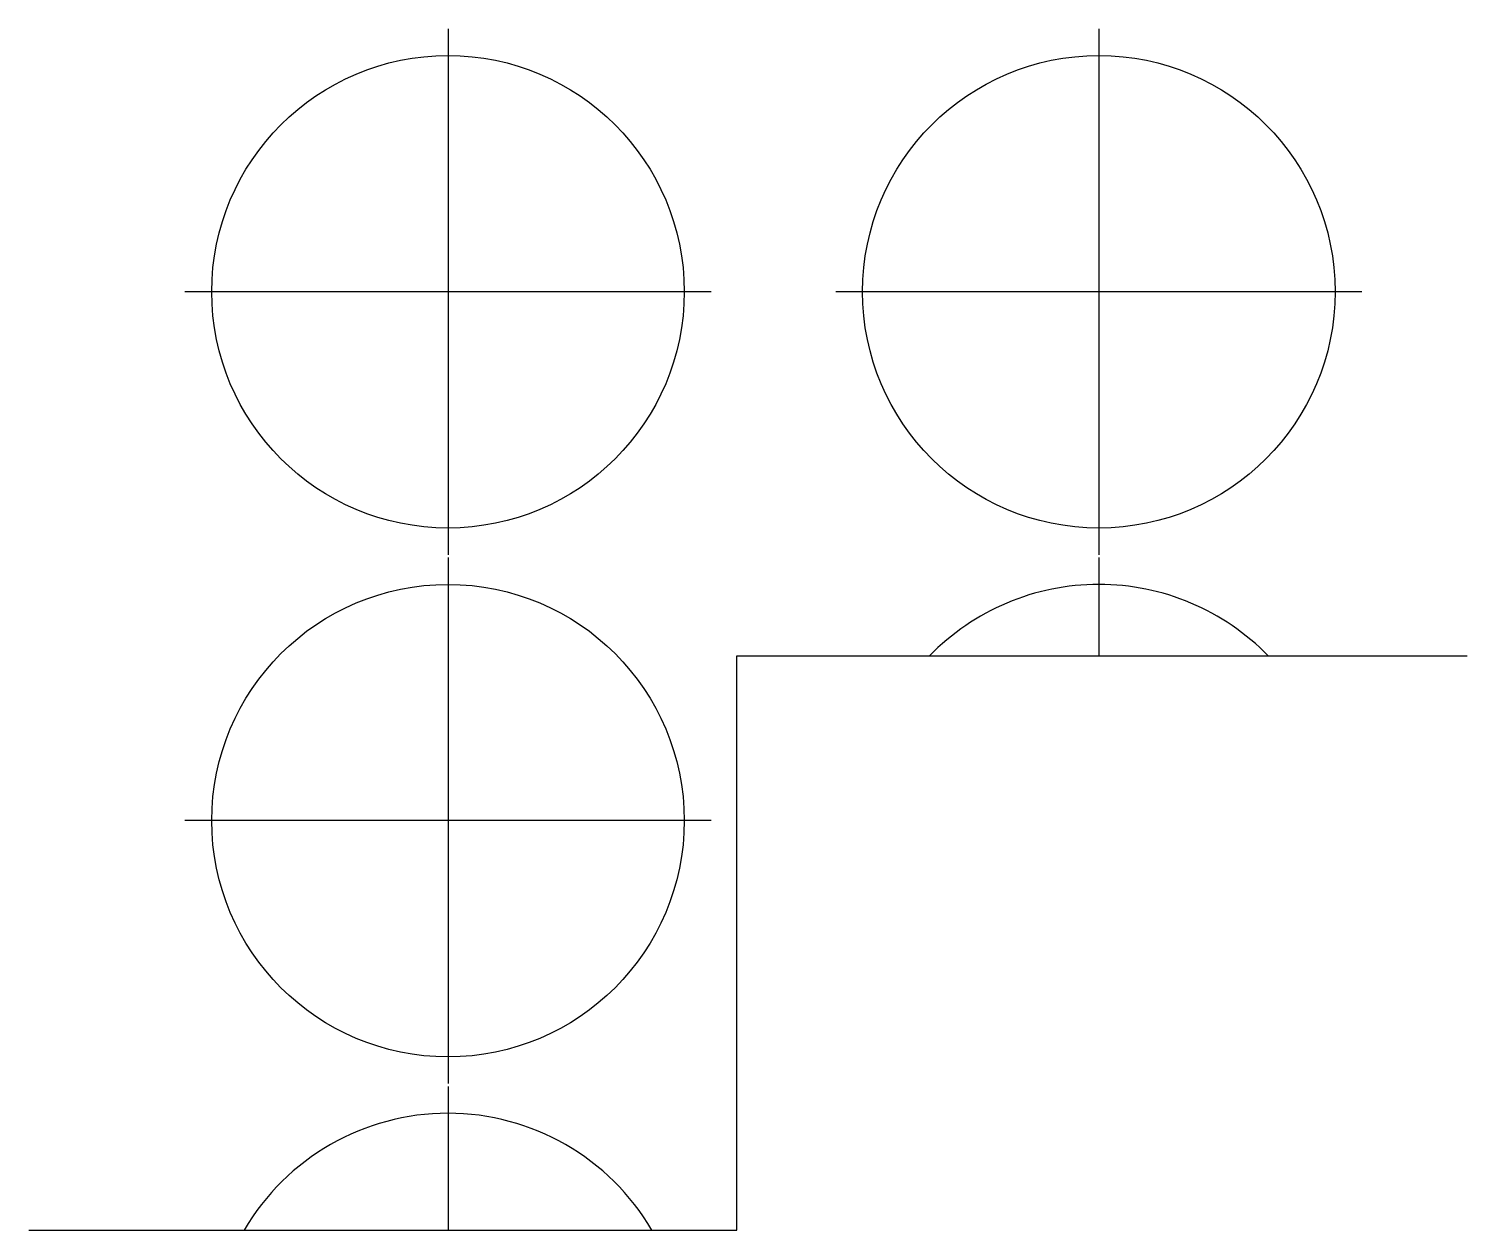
# Model space of a CAD drawing. Header units: millimetres. Extents: x -139278 to 641613, y -260926 to 217780.
# Drawn here: x 137010 to 153144, y -102981 to -89505 of the extents above; entities that cross this region are included whole.
import ezdxf

# ---------------------------------------------------------------- set-up
doc = ezdxf.new("R2010")
doc.units = ezdxf.units.MM

msp = doc.modelspace()

# ---------------------------------------------------------------- linework, layer by layer
at = {"ltscale": 6}
for p, q in [((141712.127, -89504.972), (141712.127, -95404.972)), ((149012.127, -89504.972), (149012.127, -95404.972)), ((144662.127, -92454.972), (138762.127, -92454.972)), ((151962.127, -92454.972), (146062.127, -92454.972)), ((141712.127, -95437.064), (141712.127, -101337.064)), ((149012.127, -95437.064), (149012.127, -96539.991)), ((144662.127, -98387.064), (138762.127, -98387.064)), ((141712.127, -101369.155), (141712.127, -102981.221))]:
    msp.add_line(p, q, dxfattribs=at)
for p, q in [((144952.175, -102981.221), (144952.175, -96539.991)), ((144952.175, -96539.991), (153143.837, -96539.991)), ((137010.007, -102981.221), (144952.175, -102981.221))]:
    msp.add_line(p, q)
for centre in [(141712.127, -92454.972), (149012.127, -92454.972), (141712.127, -98387.064)]:
    msp.add_circle(centre, 2650)
for centre, start, end in [((149012.127, -98387.064), 44.1874958, 135.8125042), ((141712.127, -104319.155), 30.3234398, 149.6765602)]:
    msp.add_arc(centre, 2650, start, end)

doc.saveas('drawing.dxf')
